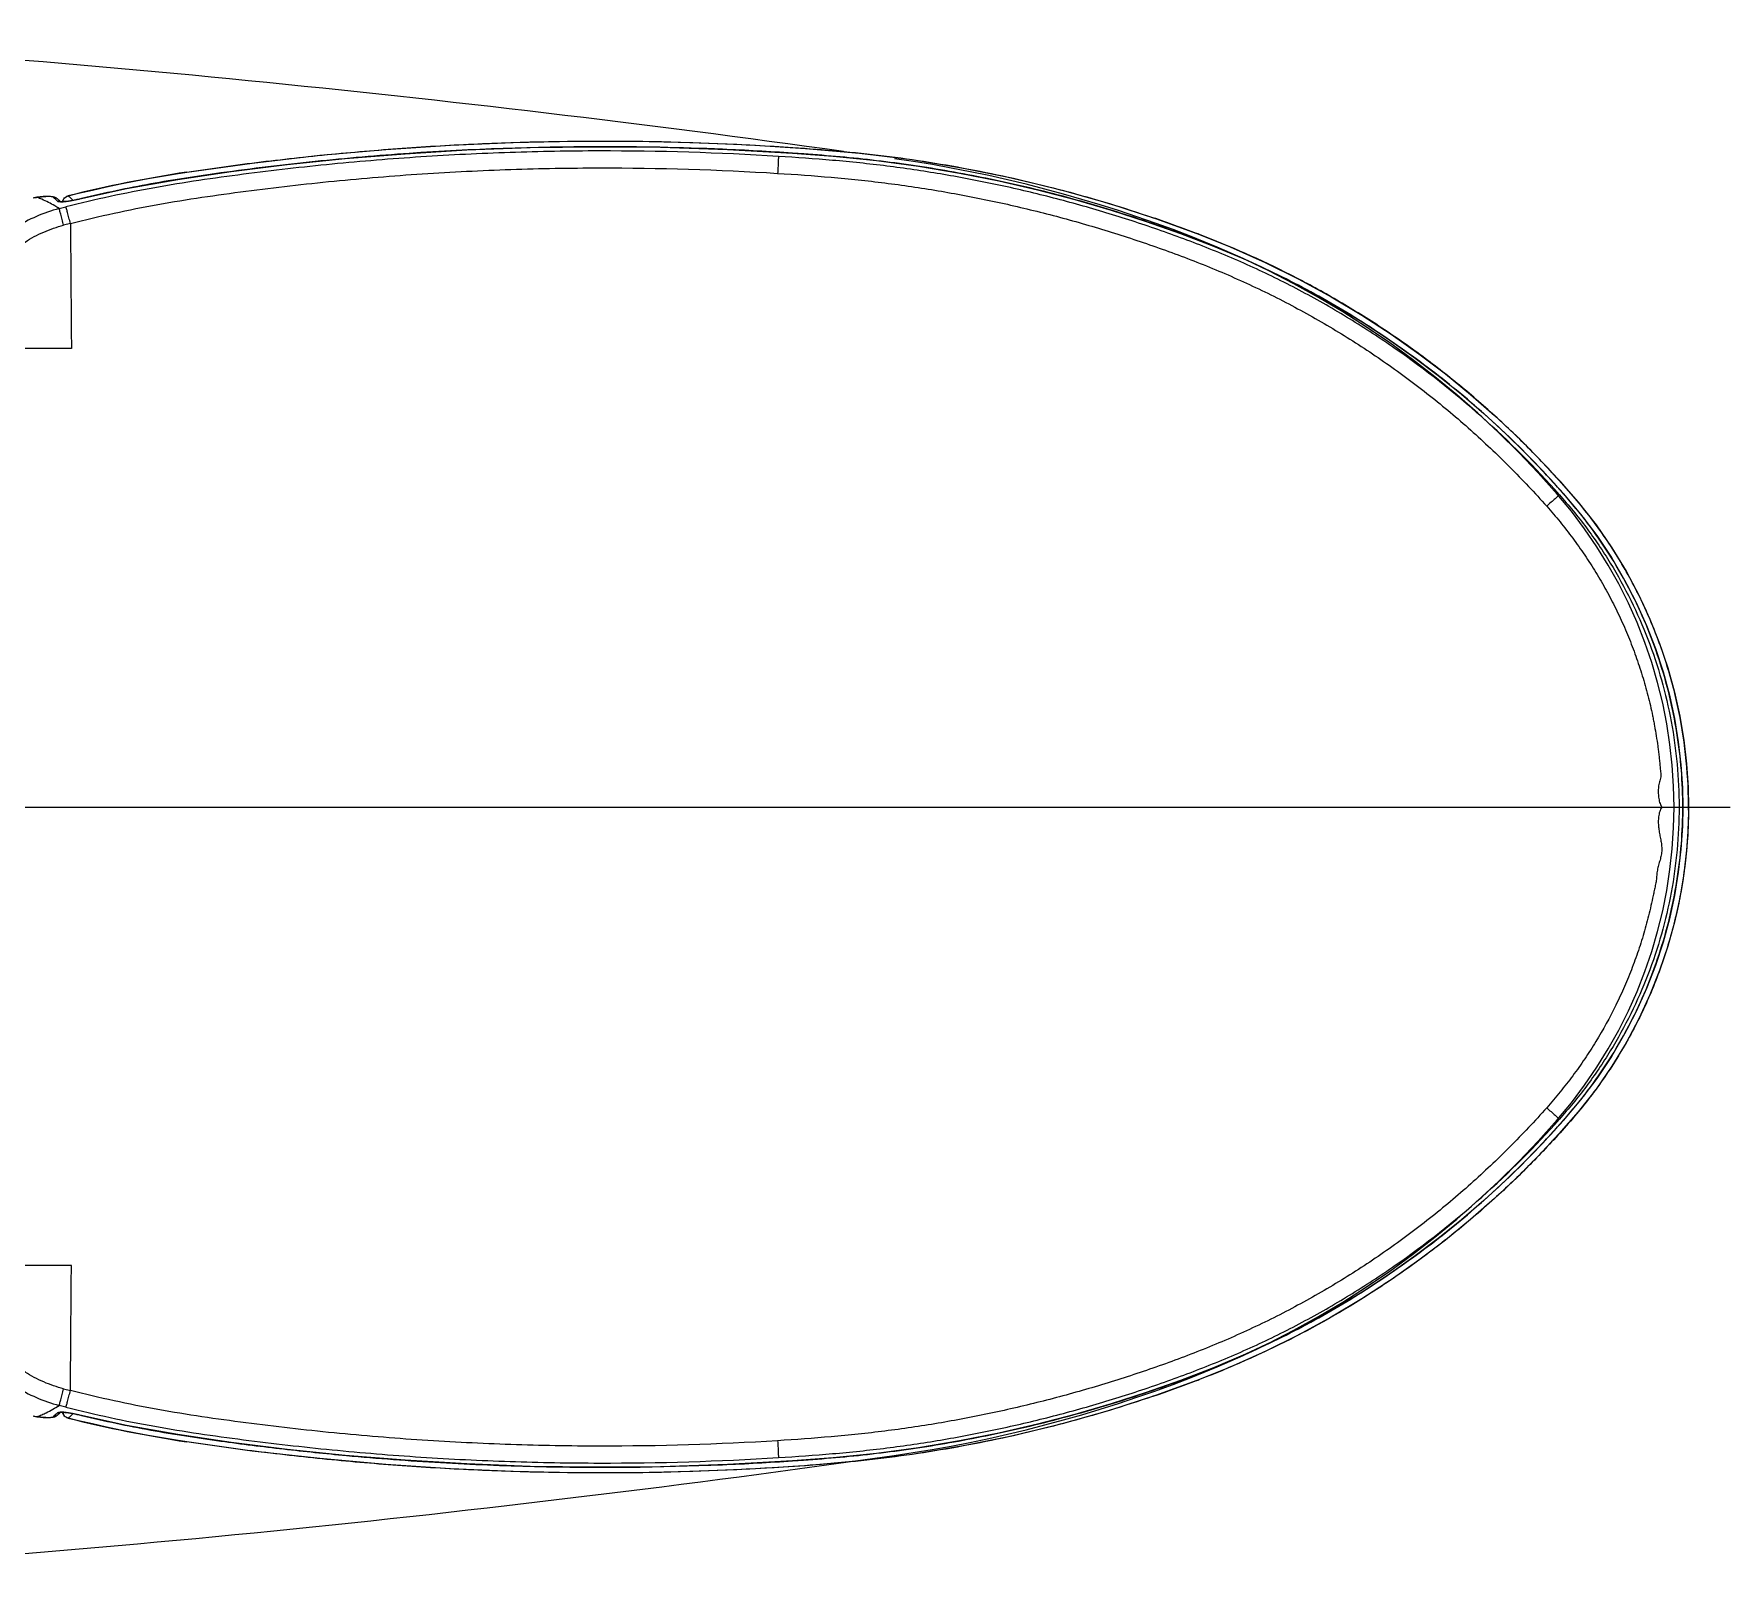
# Model space of a CAD drawing. Header units: millimetres. Extents: x 45074 to 106565, y 51012 to 60222.
# Drawn here: x 102838.59 to 102884.06, y 55492.83 to 55534.3 of the extents above; entities that cross this region are included whole.
import ezdxf

# ---------------------------------------------------------------- set-up
doc = ezdxf.new("R2010")
doc.units = ezdxf.units.MM
doc.header["$LTSCALE"] = 50
doc.header["$MEASUREMENT"] = 0
doc.linetypes.add('HIDDEN', pattern=[0.375, 0.25, -0.125])
doc.layers.get('0').update_dxf_attribs({"color": 8, "linetype": 'CONTINUOUS'})

msp = doc.modelspace()

# ---------------------------------------------------------------- linework, layer by layer
at = {"lineweight": 13}
for p, q in [((102858.925, 55531.102), (102858.925, 55531.102)), ((102858.925, 55531.102), (102858.925, 55531.101)), ((102842.685, 55530.593), (102842.8, 55530.61)), ((102842.685, 55530.593), (102842.685, 55530.593)), ((102838.57, 55529.902), (102838.66, 55529.916)), ((102838.66, 55529.916), (102838.679, 55529.919)), ((102838.668, 55529.916), (102838.679, 55529.919)), ((102838.677, 55529.913), (102838.668, 55529.916)), ((102838.679, 55529.919), (102838.707, 55529.923)), ((102839.17, 55529.911), (102839.188, 55529.899)), ((102839.774, 55529.865), (102839.799, 55529.87)), ((102839.799, 55529.87), (102839.824, 55529.876)), ((102839.862, 55529.885), (102839.863, 55529.884)), ((102839.213, 55529.822), (102839.227, 55529.809)), ((102839.264, 55529.614), (102839.448, 55529.661)), ((102839.38, 55529.858), (102839.382, 55529.859)), ((102839.427, 55529.805), (102839.442, 55529.806)), ((102839.442, 55529.806), (102839.457, 55529.808)), ((102839.481, 55529.811), (102839.498, 55529.814)), ((102839.498, 55529.814), (102839.516, 55529.816)), ((102839.516, 55529.816), (102839.535, 55529.819)), ((102839.535, 55529.819), (102839.553, 55529.822)), ((102839.553, 55529.822), (102839.573, 55529.825)), ((102839.573, 55529.825), (102839.593, 55529.829)), ((102839.593, 55529.829), (102839.614, 55529.833)), ((102839.614, 55529.833), (102839.635, 55529.837)), ((102839.635, 55529.837), (102839.657, 55529.841)), ((102839.657, 55529.841), (102839.679, 55529.845)), ((102839.679, 55529.845), (102839.702, 55529.85)), ((102839.702, 55529.85), (102839.726, 55529.854)), ((102839.726, 55529.854), (102839.75, 55529.86)), ((102839.75, 55529.86), (102839.774, 55529.865)), ((102839.567, 55529.216), (102839.384, 55529.169)), ((102869.759, 55528.949), (102869.758, 55528.948)), ((102839.593, 55525.866), (102836.803, 55525.866))]:
    msp.add_line(p, q, dxfattribs=at)
msp.add_line((102805.837, 55513.566), (102884.057, 55513.566))
at = {"lineweight": 13, "ltscale": 0.3}
for p, q in [((102882.229, 55513.566), (102882.943, 55513.566)), ((102839.593, 55501.266), (102836.802, 55501.266)), ((102869.758, 55498.185), (102869.759, 55498.184)), ((102839.384, 55497.963), (102839.567, 55497.917)), ((102838.66, 55497.216), (102838.57, 55497.231)), ((102838.679, 55497.214), (102838.66, 55497.216)), ((102838.679, 55497.214), (102838.668, 55497.216)), ((102839.116, 55497.227), (102839.102, 55497.216)), ((102839.13, 55497.239), (102839.116, 55497.227)), ((102839.193, 55497.238), (102839.188, 55497.234)), ((102839.245, 55497.28), (102839.228, 55497.266)), ((102839.448, 55497.472), (102839.264, 55497.519)), ((102839.382, 55497.274), (102839.38, 55497.275)), ((102839.45, 55497.325), (102839.436, 55497.327)), ((102839.465, 55497.323), (102839.45, 55497.325)), ((102839.48, 55497.321), (102839.465, 55497.323)), ((102839.496, 55497.319), (102839.48, 55497.321)), ((102839.513, 55497.317), (102839.496, 55497.319)), ((102839.53, 55497.314), (102839.513, 55497.317)), ((102839.547, 55497.312), (102839.53, 55497.314)), ((102839.565, 55497.309), (102839.547, 55497.312)), ((102839.584, 55497.305), (102839.565, 55497.309)), ((102839.603, 55497.302), (102839.584, 55497.305)), ((102839.623, 55497.298), (102839.603, 55497.302)), ((102839.643, 55497.295), (102839.623, 55497.298)), ((102839.664, 55497.291), (102839.643, 55497.295)), ((102839.685, 55497.287), (102839.664, 55497.291)), ((102839.707, 55497.282), (102839.685, 55497.287)), ((102839.729, 55497.278), (102839.707, 55497.282)), ((102839.751, 55497.273), (102839.729, 55497.278)), ((102839.774, 55497.268), (102839.751, 55497.273)), ((102839.797, 55497.263), (102839.774, 55497.268)), ((102839.821, 55497.257), (102839.797, 55497.263)), ((102839.845, 55497.252), (102839.821, 55497.257)), ((102839.862, 55497.248), (102839.845, 55497.252)), ((102839.863, 55497.249), (102839.862, 55497.248)), ((102842.8, 55496.523), (102842.685, 55496.54)), ((102842.685, 55496.54), (102842.685, 55496.539)), ((102858.925, 55496.032), (102858.925, 55496.031)), ((102858.925, 55496.031), (102858.925, 55496.031))]:
    msp.add_line(p, q, dxfattribs=at)
at = {"lineweight": 13}
for points in [[(102839.862, 55529.885), (102841.072, 55530.152), (102842.443, 55530.399), (102843.877, 55530.61), (102845.377, 55530.795), (102846.935, 55530.956), (102848.54, 55531.087), (102850.193, 55531.186), (102851.892, 55531.249), (102853.625, 55531.274), (102855.388, 55531.259), (102857.184, 55531.2), (102858.925, 55531.102)], [(102842.685, 55530.593), (102844.443, 55530.837), (102846.254, 55531.043), (102848.026, 55531.202), (102849.754, 55531.316), (102851.44, 55531.389), (102853.086, 55531.424), (102854.691, 55531.423), (102856.255, 55531.388), (102857.781, 55531.324)], [(102857.781, 55531.324), (102859.27, 55531.23), (102860.722, 55531.105), (102862.136, 55530.929), (102863.509, 55530.701), (102864.846, 55530.427), (102866.152, 55530.108), (102867.423, 55529.747), (102868.653, 55529.349), (102869.759, 55528.949)], [(102858.925, 55531.101), (102860.018, 55531.018), (102861.176, 55530.9), (102862.303, 55530.749), (102863.397, 55530.566), (102864.459, 55530.356), (102865.493, 55530.118), (102866.496, 55529.857), (102867.466, 55529.574), (102868.409, 55529.27), (102869.325, 55528.949), (102870.21, 55528.608), (102871.067, 55528.245), (102871.894, 55527.858), (102872.69, 55527.45), (102873.455, 55527.021), (102874.192, 55526.574), (102874.901, 55526.11), (102875.581, 55525.631), (102876.233, 55525.138), (102876.857, 55524.634), (102877.457, 55524.117), (102878.029, 55523.591), (102878.573, 55523.059), (102879.092, 55522.521), (102879.586, 55521.976), (102880.052, 55521.42), (102880.483, 55520.845), (102880.876, 55520.254), (102881.228, 55519.653), (102881.541, 55519.047), (102881.816, 55518.434), (102882.055, 55517.815), (102882.26, 55517.191), (102882.43, 55516.564), (102882.566, 55515.936), (102882.67, 55515.312), (102882.74, 55514.694), (102882.78, 55514.082), (102882.791, 55513.566)], [(102839.506, 55529.956), (102839.787, 55530.025), (102840.159, 55530.112), (102840.532, 55530.195), (102840.906, 55530.274), (102841.28, 55530.349), (102841.653, 55530.42), (102842.027, 55530.486), (102842.4, 55530.549), (102842.685, 55530.593)], [(102838.707, 55529.923), (102838.751, 55529.928), (102838.793, 55529.933)], [(102838.793, 55529.933), (102838.832, 55529.937), (102838.87, 55529.94), (102838.905, 55529.942), (102838.938, 55529.944), (102838.968, 55529.944)], [(102838.968, 55529.944), (102838.997, 55529.944), (102839.023, 55529.944), (102839.048, 55529.942), (102839.071, 55529.94), (102839.092, 55529.937), (102839.113, 55529.933), (102839.132, 55529.928), (102839.151, 55529.921), (102839.17, 55529.911)], [(102839.188, 55529.899), (102839.193, 55529.895), (102839.21, 55529.881), (102839.228, 55529.867), (102839.245, 55529.853), (102839.262, 55529.838), (102839.279, 55529.823)], [(102839.38, 55529.858), (102839.393, 55529.879), (102839.409, 55529.899), (102839.428, 55529.916), (102839.449, 55529.931), (102839.472, 55529.944), (102839.496, 55529.953), (102839.506, 55529.956)], [(102839.824, 55529.876), (102839.85, 55529.882), (102839.862, 55529.885)], [(102839.279, 55529.823), (102839.296, 55529.808), (102839.305, 55529.8)], [(102839.296, 55529.801), (102839.296, 55529.801), (102839.296, 55529.801), (102839.296, 55529.801), (102839.296, 55529.801), (102839.297, 55529.801), (102839.298, 55529.8), (102839.3, 55529.8), (102839.301, 55529.8), (102839.303, 55529.8), (102839.306, 55529.8), (102839.308, 55529.799), (102839.311, 55529.799), (102839.313, 55529.799), (102839.316, 55529.799), (102839.32, 55529.799), (102839.323, 55529.799), (102839.327, 55529.799), (102839.331, 55529.799), (102839.335, 55529.799), (102839.339, 55529.799), (102839.344, 55529.799), (102839.348, 55529.799), (102839.353, 55529.799), (102839.358, 55529.799), (102839.364, 55529.8), (102839.369, 55529.8), (102839.375, 55529.8)], [(102839.359, 55529.799), (102839.36, 55529.805), (102839.367, 55529.829)], [(102839.367, 55529.829), (102839.377, 55529.852), (102839.38, 55529.858)], [(102839.375, 55529.8), (102839.381, 55529.801), (102839.387, 55529.801), (102839.393, 55529.802), (102839.399, 55529.802), (102839.406, 55529.803), (102839.413, 55529.803), (102839.42, 55529.804), (102839.427, 55529.805)], [(102839.457, 55529.808), (102839.473, 55529.81), (102839.481, 55529.811)], [(102869.759, 55528.949), (102870.652, 55528.59), (102871.595, 55528.17), (102872.499, 55527.722), (102873.362, 55527.25), (102874.184, 55526.758), (102874.969, 55526.247), (102875.716, 55525.72), (102876.425, 55525.181), (102877.099, 55524.63), (102877.738, 55524.069), (102878.346, 55523.499), (102878.923, 55522.92), (102879.471, 55522.334), (102879.989, 55521.74), (102880.465, 55521.132), (102880.891, 55520.514), (102881.272, 55519.888), (102881.611, 55519.249), (102881.91, 55518.603), (102882.168, 55517.952), (102882.386, 55517.301), (102882.566, 55516.65), (102882.709, 55516.004), (102882.817, 55515.363), (102882.891, 55514.728), (102882.932, 55514.099), (102882.943, 55513.566)], [(102858.925, 55496.031), (102857.184, 55495.933), (102855.388, 55495.874), (102853.625, 55495.858), (102851.892, 55495.883), (102850.193, 55495.947), (102848.54, 55496.046), (102846.935, 55496.177), (102845.377, 55496.338), (102843.877, 55496.523), (102842.443, 55496.734), (102841.072, 55496.981), (102839.862, 55497.248)], [(102859.27, 55495.902), (102857.781, 55495.809), (102856.255, 55495.744), (102854.691, 55495.71), (102853.086, 55495.709), (102851.44, 55495.744), (102849.754, 55495.817), (102848.026, 55495.931), (102846.254, 55496.09), (102844.443, 55496.295), (102842.685, 55496.539)]]:
    msp.add_lwpolyline(points, dxfattribs=at)
at = {"lineweight": 13, "ltscale": 0.3}
for points in [[(102882.791, 55513.566), (102882.78, 55513.051), (102882.74, 55512.439), (102882.67, 55511.821), (102882.566, 55511.196), (102882.43, 55510.569), (102882.26, 55509.942), (102882.055, 55509.318), (102881.816, 55508.699), (102881.541, 55508.086), (102881.228, 55507.48), (102880.876, 55506.879), (102880.483, 55506.288), (102880.052, 55505.713), (102879.586, 55505.157), (102879.092, 55504.612), (102878.573, 55504.073), (102878.029, 55503.542), (102877.457, 55503.016), (102876.857, 55502.499), (102876.233, 55501.994), (102875.581, 55501.502), (102874.901, 55501.023), (102874.192, 55500.559), (102873.455, 55500.111), (102872.69, 55499.683), (102871.894, 55499.275), (102871.067, 55498.888), (102870.21, 55498.525), (102869.325, 55498.184), (102868.409, 55497.862), (102867.466, 55497.559), (102866.496, 55497.276), (102865.493, 55497.015), (102864.459, 55496.777), (102863.397, 55496.567), (102862.303, 55496.384), (102861.176, 55496.232), (102860.018, 55496.114), (102858.925, 55496.031)], [(102882.943, 55513.566), (102882.932, 55513.033), (102882.891, 55512.405), (102882.817, 55511.77), (102882.709, 55511.129), (102882.566, 55510.482), (102882.386, 55509.832), (102882.168, 55509.18), (102881.91, 55508.53), (102881.611, 55507.883), (102881.272, 55507.245), (102880.891, 55506.618), (102880.465, 55506), (102879.989, 55505.393), (102879.471, 55504.799), (102878.923, 55504.213), (102878.346, 55503.634), (102877.739, 55503.064), (102877.099, 55502.502), (102876.425, 55501.951), (102875.716, 55501.412), (102874.969, 55500.886), (102874.185, 55500.375), (102873.362, 55499.882), (102872.499, 55499.41), (102871.595, 55498.963), (102870.652, 55498.542), (102869.759, 55498.184)], [(102869.759, 55498.184), (102868.653, 55497.784), (102867.423, 55497.386), (102866.152, 55497.025), (102864.846, 55496.706), (102863.509, 55496.432), (102862.136, 55496.204), (102860.722, 55496.028), (102859.27, 55495.902)], [(102838.773, 55497.202), (102838.722, 55497.208), (102838.679, 55497.214)], [(102838.979, 55497.188), (102838.944, 55497.189), (102838.906, 55497.191), (102838.864, 55497.193), (102838.82, 55497.197), (102838.773, 55497.202)], [(102839.068, 55497.192), (102839.041, 55497.19), (102839.011, 55497.189), (102838.979, 55497.188)], [(102839.189, 55497.234), (102839.182, 55497.229), (102839.16, 55497.216), (102839.139, 55497.207), (102839.116, 55497.201), (102839.093, 55497.196), (102839.068, 55497.192)], [(102839.228, 55497.266), (102839.21, 55497.252), (102839.193, 55497.238)], [(102839.305, 55497.333), (102839.296, 55497.325), (102839.279, 55497.31), (102839.262, 55497.295), (102839.245, 55497.28)], [(102839.436, 55497.327), (102839.422, 55497.328), (102839.416, 55497.329), (102839.409, 55497.33), (102839.403, 55497.33), (102839.397, 55497.331), (102839.391, 55497.331), (102839.385, 55497.332), (102839.379, 55497.332), (102839.374, 55497.333), (102839.369, 55497.333), (102839.364, 55497.333), (102839.359, 55497.333), (102839.354, 55497.334), (102839.349, 55497.334), (102839.345, 55497.334), (102839.34, 55497.334), (102839.336, 55497.334), (102839.332, 55497.334), (102839.329, 55497.334), (102839.325, 55497.334), (102839.322, 55497.334), (102839.319, 55497.334), (102839.316, 55497.334), (102839.313, 55497.334), (102839.31, 55497.333), (102839.308, 55497.333), (102839.305, 55497.333), (102839.303, 55497.333), (102839.302, 55497.333), (102839.3, 55497.333), (102839.299, 55497.332), (102839.298, 55497.332), (102839.297, 55497.332), (102839.296, 55497.332), (102839.296, 55497.332)], [(102839.38, 55497.275), (102839.377, 55497.281), (102839.367, 55497.304), (102839.36, 55497.328), (102839.359, 55497.333)], [(102839.506, 55497.177), (102839.496, 55497.18), (102839.472, 55497.189), (102839.449, 55497.201), (102839.428, 55497.216), (102839.409, 55497.234), (102839.393, 55497.254), (102839.38, 55497.275)], [(102842.685, 55496.539), (102842.4, 55496.584), (102842.027, 55496.646), (102841.653, 55496.713), (102841.28, 55496.783), (102840.906, 55496.858), (102840.532, 55496.937), (102840.159, 55497.021), (102839.787, 55497.108), (102839.506, 55497.177)]]:
    msp.add_lwpolyline(points, dxfattribs=at)
for centre, start, end in [((102805.082, 55134.974), 82.06643, 86.67009), ((102805.082, 55892.158), 273.32991, 278.1298)]:
    msp.add_arc(centre, 400, start, end)
at = {"lineweight": 13}
for centre, radius, start, end in [((102853.834, 55456.364), 74.91, 86.10263, 87.54198), ((102853.002, 55444.031), 87.27, 85.91201, 86.10817), ((102847.956, 55496.067), 34.926, 98.6789, 103.9948), ((102839.029, 55527.297), 2.645, 97.834, 99.5796), ((102839.248, 55525.619), 4.336, 97.5299, 97.6813), ((102837.773, 55527.464), 2.61, 66.8075, 69.7373), ((102837.837, 55528.311), 2.044, 48.7181, 51.7756), ((102839.128, 55529.823), 0.097, 51.7246, 57.247), ((102837.703, 55528.156), 2.248, 47.8097, 48.7623), ((102839.253, 55529.715), 0.0976, 52.1447, 60.8173), ((102839.556, 55529.761), 0.2, 157.1579, 168.8833), ((102839.555, 55529.761), 0.199, 153.8242, 157.144), ((102839.554, 55529.762), 0.198, 150.5028, 153.8251), ((102856.931, 55495.244), 36.062, 69.1637, 71.1411), ((102859.978, 55503.271), 27.477, 68.9824, 69.1489)]:
    msp.add_arc(centre, radius, start, end, dxfattribs=at)
at = {"linetype": 'HIDDEN', "ltscale": 30}
for centre, radius, start, end in [((102856.557, 55495.316), 36, 68.7457, 81.8598), ((102860.545, 55505.568), 25, 40.9645, 68.7457), ((102869.757, 55513.566), 12.8, 319.0355, 40.9645), ((102860.545, 55521.565), 25, 291.2543, 319.0355), ((102856.557, 55531.816), 36, 278.1298, 291.2543)]:
    msp.add_arc(centre, radius, start, end, dxfattribs=at)
at = {"lineweight": 13, "ltscale": 0.3}
for centre, radius, start, end in [((102870.018, 55513.566), 12.772, 359.9998, 0.4996), ((102870.018, 55513.566), 12.772, 359.4992, 0.0002), ((102869.959, 55513.566), 12.984, 359.6271, 0.0001), ((102870.004, 55513.57), 12.938, 359.9846, 0.3094), ((102856.933, 55531.883), 36.056, 288.8651, 290.8364), ((102859.98, 55523.878), 27.491, 290.8361, 290.9975), ((102839.021, 55499.786), 2.593, 260.4031, 262.1832), ((102837.795, 55499.611), 2.549, 290.036, 291.6306), ((102839.248, 55501.513), 4.335, 262.3187, 262.4718), ((102837.763, 55499.691), 2.635, 291.6309, 293.1891), ((102837.733, 55498.945), 2.205, 309.3094, 312.6735), ((102839.128, 55497.311), 0.0977, 301.1263, 308.2284), ((102839.253, 55497.42), 0.1, 255.1211, 263.8077), ((102839.556, 55497.372), 0.2, 191.1513, 209.4334), ((102839.266, 55495.932), 1.407, 83.9431, 85.6591), ((102847.955, 55531.064), 34.924, 256.0051, 261.3212), ((102853.834, 55570.769), 74.91, 272.45748, 273.89737), ((102853, 55583.126), 87.296, 273.89185, 274.0876)]:
    msp.add_arc(centre, radius, start, end, dxfattribs=at)
at = {"lineweight": 13}
for points, knots in [([(102842.8, 55530.61), (102843.469, 55530.711), (102844.808, 55530.891), (102846.823, 55531.106), (102848.843, 55531.27), (102851.539, 55531.413), (102854.907, 55531.455), (102857.596, 55531.345), (102858.936, 55531.253)], [0, 0, 0, 0, 0.125322, 0.250535, 0.375779, 0.501109, 0.751018, 1, 1, 1, 1]), ([(102857.046, 55531.205), (102855.929, 55531.253), (102853.129, 55531.31), (102849.483, 55531.18), (102846.543, 55530.926), (102844.861, 55530.736), (102844.02, 55530.629), (102843.6, 55530.571)], [0, 0, 0, 0, 0.248901, 0.6232, 0.811286, 0.905613, 1, 1, 1, 1]), ([(102858.936, 55531.253), (102859.343, 55531.226), (102860.157, 55531.164), (102861.375, 55531.038), (102862.591, 55530.866), (102864.21, 55530.58), (102866.222, 55530.118), (102867.805, 55529.638), (102868.588, 55529.37)], [0, 0, 0, 0, 0.124087, 0.248253, 0.372591, 0.497359, 0.748465, 1, 1, 1, 1]), ([(102858.546, 55531.014), (102856.947, 55531.114), (102854.547, 55531.187), (102851.352, 55531.131), (102848.963, 55531.013), (102846.977, 55530.85), (102845.392, 55530.682), (102843.804, 55530.487), (102841.812, 55530.202), (102840.234, 55529.859), (102839.448, 55529.661)], [0, 0, 0, 0, 0.250099, 0.374678, 0.499108, 0.623544, 0.685817, 0.748102, 0.873314, 1, 1, 1, 1]), ([(102858.546, 55531.014), (102858.546, 55530.997), (102858.544, 55530.945), (102858.541, 55530.846), (102858.534, 55530.712), (102858.528, 55530.613), (102858.525, 55530.56)], [0, 0, 0, 0, 0.114539, 0.340353, 0.654541, 1, 1, 1, 1]), ([(102879.481, 55521.94), (102878.831, 55522.676), (102877.439, 55524.073), (102875.506, 55525.598), (102873.863, 55526.67), (102872.593, 55527.398), (102871.281, 55528.048), (102869.93, 55528.616), (102868.552, 55529.119), (102867.156, 55529.565), (102865.747, 55529.953), (102864.326, 55530.282), (102862.894, 55530.552), (102861.452, 55530.765), (102860.001, 55530.917), (102859.03, 55530.983), (102858.546, 55531.014)], [0, 0, 0, 0, 0.125742, 0.251762, 0.31432, 0.376674, 0.439041, 0.501579, 0.564227, 0.626744, 0.689053, 0.751224, 0.813341, 0.875506, 0.937832, 1, 1, 1, 1]), ([(102882.789, 55513.678), (102882.784, 55514.348), (102882.664, 55515.693), (102882.25, 55517.327), (102881.768, 55518.58), (102881.332, 55519.487), (102880.824, 55520.359), (102880.249, 55521.188), (102879.715, 55521.835), (102879.268, 55522.332), (102878.813, 55522.818), (102878.226, 55523.411), (102877.492, 55524.093), (102876.731, 55524.746), (102875.687, 55525.571), (102874.325, 55526.52), (102872.894, 55527.356), (102871.711, 55527.954), (102870.497, 55528.505), (102869.25, 55528.987), (102867.982, 55529.415), (102866.703, 55529.81), (102865.09, 55530.233), (102863.462, 55530.564), (102862.158, 55530.774), (102861.18, 55530.904), (102860.202, 55531.006), (102859.549, 55531.056), (102859.223, 55531.08)], [0, 0, 0, 0, 0.062906, 0.126014, 0.157412, 0.188765, 0.22033, 0.251969, 0.283347, 0.298983, 0.314607, 0.34586, 0.37722, 0.408603, 0.439866, 0.502069, 0.564093, 0.59518, 0.626393, 0.689114, 0.720536, 0.751953, 0.814664, 0.876848, 0.907759, 0.938578, 0.969318, 1, 1, 1, 1]), ([(102839.567, 55529.216), (102840.343, 55529.412), (102841.903, 55529.752), (102843.876, 55530.035), (102845.451, 55530.229), (102847.026, 55530.397), (102849, 55530.559), (102851.374, 55530.677), (102854.551, 55530.733), (102856.936, 55530.66), (102858.525, 55530.56)], [0, 0, 0, 0, 0.125941, 0.250936, 0.313308, 0.37564, 0.500229, 0.624833, 0.749583, 1, 1, 1, 1]), ([(102843.6, 55530.571), (102842.973, 55530.484), (102841.72, 55530.292), (102840.479, 55530.032), (102839.863, 55529.884)], [0, 0, 0, 0, 0.499662, 1, 1, 1, 1]), ([(102858.525, 55530.56), (102859.005, 55530.53), (102859.724, 55530.479), (102860.682, 55530.388), (102861.637, 55530.278), (102862.827, 55530.103), (102864.245, 55529.835), (102865.65, 55529.507), (102867.041, 55529.123), (102868.415, 55528.684), (102869.771, 55528.19), (102871.1, 55527.627), (102872.393, 55526.985), (102873.645, 55526.267), (102874.853, 55525.476), (102876.011, 55524.615), (102876.931, 55523.84), (102877.638, 55523.188), (102878.327, 55522.517), (102878.822, 55521.992), (102879.141, 55521.632)], [0, 0, 0, 0, 0.062499, 0.093749, 0.124999, 0.1875, 0.25, 0.312499, 0.375, 0.4375, 0.5, 0.5625, 0.624998, 0.687498, 0.749999, 0.812499, 0.874998, 0.906251, 0.937503, 1, 1, 1, 1]), ([(102838.814, 55529.933), (102838.804, 55529.932), (102838.759, 55529.928), (102838.714, 55529.922), (102838.68, 55529.918)], [0, 0, 0, 0, 0.234518, 1, 1, 1, 1]), ([(102839.102, 55529.917), (102839.091, 55529.925), (102839.058, 55529.935), (102838.997, 55529.941), (102838.913, 55529.941), (102838.85, 55529.936), (102838.814, 55529.933)], [0, 0, 0, 0, 0.135947, 0.346734, 0.635348, 1, 1, 1, 1]), ([(102839.102, 55529.917), (102839.115, 55529.92), (102839.143, 55529.922), (102839.169, 55529.912), (102839.181, 55529.904)], [0, 0, 0, 0, 0.500952, 1, 1, 1, 1]), ([(102839.382, 55529.859), (102839.395, 55529.883), (102839.432, 55529.925), (102839.483, 55529.949), (102839.509, 55529.956)], [0, 0, 0, 0, 0.501631, 1, 1, 1, 1]), ([(102839.863, 55529.884), (102839.783, 55529.865), (102839.634, 55529.833), (102839.483, 55529.809), (102839.413, 55529.802)], [0, 0, 0, 0, 0.538729, 1, 1, 1, 1]), ([(102839.509, 55529.956), (102839.52, 55529.947), (102839.563, 55529.908), (102839.605, 55529.868), (102839.636, 55529.837)], [0, 0, 0, 0, 0.244024, 1, 1, 1, 1]), ([(102839.264, 55529.614), (102839.056, 55529.561), (102838.649, 55529.42), (102838.081, 55529.113), (102837.571, 55528.717), (102837.133, 55528.243), (102836.779, 55527.704), (102836.519, 55527.114), (102836.357, 55526.491), (102836.318, 55526.063), (102836.315, 55525.849)], [0, 0, 0, 0, 0.125184, 0.250517, 0.375272, 0.500555, 0.625454, 0.750421, 0.875215, 1, 1, 1, 1]), ([(102839.264, 55529.614), (102839.226, 55529.639), (102839.077, 55529.732), (102838.921, 55529.813), (102838.801, 55529.864)], [0, 0, 0, 0, 0.258884, 1, 1, 1, 1]), ([(102839.227, 55529.809), (102839.24, 55529.812), (102839.265, 55529.814), (102839.29, 55529.806), (102839.301, 55529.8)], [0, 0, 0, 0, 0.501218, 1, 1, 1, 1]), ([(102839.238, 55529.803), (102839.237, 55529.804), (102839.233, 55529.805), (102839.23, 55529.807), (102839.227, 55529.809)], [0, 0, 0, 0, 0.283744, 1, 1, 1, 1]), ([(102839.275, 55529.796), (102839.271, 55529.797), (102839.259, 55529.798), (102839.246, 55529.8), (102839.238, 55529.803)], [0, 0, 0, 0, 0.29993, 1, 1, 1, 1]), ([(102839.384, 55529.169), (102839.371, 55529.22), (102839.346, 55529.318), (102839.311, 55529.45), (102839.284, 55529.547), (102839.27, 55529.598), (102839.264, 55529.614)], [0, 0, 0, 0, 0.343601, 0.659163, 0.888051, 1, 1, 1, 1]), ([(102839.302, 55529.795), (102839.3, 55529.795), (102839.291, 55529.795), (102839.282, 55529.796), (102839.275, 55529.796)], [0, 0, 0, 0, 0.267809, 1, 1, 1, 1]), ([(102839.413, 55529.802), (102839.403, 55529.801), (102839.366, 55529.797), (102839.329, 55529.795), (102839.302, 55529.795)], [0, 0, 0, 0, 0.285059, 1, 1, 1, 1]), ([(102839.567, 55529.216), (102839.554, 55529.267), (102839.529, 55529.365), (102839.495, 55529.497), (102839.468, 55529.594), (102839.454, 55529.644), (102839.448, 55529.661)], [0, 0, 0, 0, 0.344653, 0.659199, 0.885454, 1, 1, 1, 1]), ([(102836.803, 55525.866), (102836.807, 55526.054), (102836.837, 55526.43), (102836.978, 55526.978), (102837.205, 55527.495), (102837.515, 55527.969), (102837.899, 55528.384), (102838.346, 55528.731), (102838.845, 55529), (102839.202, 55529.121), (102839.384, 55529.169)], [0, 0, 0, 0, 0.124965, 0.249893, 0.37486, 0.499807, 0.624788, 0.749825, 0.874886, 1, 1, 1, 1]), ([(102839.567, 55529.216), (102839.57, 55528.937), (102839.579, 55527.82), (102839.587, 55526.704), (102839.593, 55525.866)], [0, 0, 0, 0, 0.249915, 1, 1, 1, 1]), ([(102882.943, 55513.64), (102882.94, 55514.085), (102882.889, 55514.975), (102882.673, 55516.294), (102882.378, 55517.369), (102882.077, 55518.207), (102881.732, 55519.028), (102881.324, 55519.821), (102880.855, 55520.578), (102880.476, 55521.127), (102880.065, 55521.654), (102879.631, 55522.161), (102879.18, 55522.653), (102878.717, 55523.135), (102878.241, 55523.603), (102877.59, 55524.21), (102876.747, 55524.937), (102875.69, 55525.753), (102874.591, 55526.512), (102873.452, 55527.211), (102871.888, 55528.061), (102870.663, 55528.6), (102869.833, 55528.919)], [0, 0, 0, 0, 0.062491, 0.124981, 0.187471, 0.218726, 0.249981, 0.31247, 0.343726, 0.374982, 0.406235, 0.437492, 0.468745, 0.499999, 0.531252, 0.562506, 0.625008, 0.687512, 0.750015, 0.812521, 0.875026, 1, 1, 1, 1]), ([(102879.481, 55521.94), (102879.469, 55521.927), (102879.431, 55521.892), (102879.357, 55521.824), (102879.256, 55521.734), (102879.181, 55521.667), (102879.141, 55521.632)], [0, 0, 0, 0, 0.114339, 0.340324, 0.654773, 1, 1, 1, 1]), ([(102879.481, 55521.94), (102879.606, 55521.798), (102879.854, 55521.509), (102880.326, 55520.909), (102880.86, 55520.118), (102881.412, 55519.118), (102882.024, 55517.72), (102882.548, 55515.869), (102882.69, 55514.334), (102882.69, 55513.566)], [0, 0, 0, 0, 0.061939, 0.124612, 0.249732, 0.373945, 0.498306, 0.748795, 1, 1, 1, 1]), ([(102858.525, 55496.572), (102856.936, 55496.472), (102854.551, 55496.399), (102851.374, 55496.456), (102849, 55496.574), (102847.026, 55496.736), (102845.451, 55496.904), (102843.876, 55497.097), (102841.903, 55497.38), (102840.343, 55497.72), (102839.567, 55497.917)], [0, 0, 0, 0, 0.250417, 0.375167, 0.499771, 0.62436, 0.686692, 0.749064, 0.874059, 1, 1, 1, 1]), ([(102839.448, 55497.472), (102840.234, 55497.273), (102841.812, 55496.93), (102843.804, 55496.646), (102845.392, 55496.451), (102846.977, 55496.283), (102848.963, 55496.12), (102851.352, 55496.002), (102854.547, 55495.946), (102856.947, 55496.019), (102858.546, 55496.119)], [0, 0, 0, 0, 0.126686, 0.251898, 0.314183, 0.376456, 0.500892, 0.625322, 0.749901, 1, 1, 1, 1]), ([(102858.936, 55495.879), (102857.596, 55495.788), (102854.906, 55495.678), (102851.539, 55495.72), (102848.843, 55495.863), (102846.823, 55496.026), (102844.807, 55496.242), (102843.468, 55496.422), (102842.8, 55496.523)], [0, 0, 0, 0, 0.248982, 0.498891, 0.624221, 0.749464, 0.874678, 1, 1, 1, 1]), ([(102843.598, 55496.562), (102844.158, 55496.485), (102845.28, 55496.345), (102847.243, 55496.14), (102849.487, 55495.972), (102852.848, 55495.833), (102855.369, 55495.856), (102857.046, 55495.928)], [0, 0, 0, 0, 0.12584, 0.251495, 0.439332, 0.626558, 1, 1, 1, 1])]:
    msp.add_open_spline(points, degree=3, knots=knots, dxfattribs=at)
msp.add_open_spline([(102839.509, 55529.956), (102839.508, 55529.956), (102839.507, 55529.956), (102839.506, 55529.956)], degree=3, dxfattribs=at)
at = {"lineweight": 13, "ltscale": 0.3}
for points, knots in [([(102879.141, 55521.632), (102879.263, 55521.493), (102879.502, 55521.213), (102879.844, 55520.777), (102880.163, 55520.325), (102880.463, 55519.859), (102880.741, 55519.38), (102880.996, 55518.889), (102881.229, 55518.387), (102881.438, 55517.874), (102881.593, 55517.44), (102881.705, 55517.088), (102881.783, 55516.822), (102881.856, 55516.555), (102881.921, 55516.286), (102881.971, 55516.061), (102882.007, 55515.88), (102882.04, 55515.699), (102882.077, 55515.471), (102882.116, 55515.244), (102882.137, 55515.061), (102882.153, 55514.923), (102882.168, 55514.786), (102882.179, 55514.648), (102882.193, 55514.533), (102882.201, 55514.441), (102882.201, 55514.372), (102882.184, 55514.304), (102882.164, 55514.238), (102882.147, 55514.171), (102882.137, 55514.103), (102882.133, 55514.033), (102882.132, 55513.941), (102882.138, 55513.826), (102882.164, 55513.689), (102882.204, 55513.605), (102882.229, 55513.566)], [0, 0, 0, 0, 0.062507, 0.125011, 0.187519, 0.250024, 0.312527, 0.37503, 0.437532, 0.500034, 0.562535, 0.593787, 0.62504, 0.656292, 0.687544, 0.718796, 0.734423, 0.750049, 0.781302, 0.812553, 0.82818, 0.843806, 0.859432, 0.875058, 0.890685, 0.898498, 0.906305, 0.914113, 0.921924, 0.929736, 0.937547, 0.945361, 0.953175, 0.968797, 0.984411, 1, 1, 1, 1]), ([(102882.229, 55513.566), (102882.205, 55513.527), (102882.165, 55513.443), (102882.137, 55513.307), (102882.13, 55513.168), (102882.139, 55513.029), (102882.158, 55512.892), (102882.185, 55512.756), (102882.213, 55512.621), (102882.229, 55512.483), (102882.224, 55512.344), (102882.199, 55512.207), (102882.16, 55512.075), (102882.12, 55511.942), (102882.096, 55511.805), (102882.086, 55511.667), (102882.068, 55511.529), (102882.04, 55511.394), (102882.01, 55511.259), (102881.969, 55511.079), (102881.923, 55510.852), (102881.858, 55510.583), (102881.784, 55510.316), (102881.707, 55510.05), (102881.595, 55509.698), (102881.44, 55509.263), (102881.231, 55508.75), (102880.921, 55508.079), (102880.564, 55507.431), (102880.164, 55506.81), (102879.845, 55506.357), (102879.503, 55505.921), (102879.263, 55505.64), (102879.141, 55505.501)], [0, 0, 0, 0, 0.015595, 0.031211, 0.046835, 0.062462, 0.078088, 0.093713, 0.109338, 0.124957, 0.140575, 0.156195, 0.17182, 0.187448, 0.203071, 0.218701, 0.234323, 0.249955, 0.265581, 0.281208, 0.312461, 0.343714, 0.374968, 0.406222, 0.437474, 0.499979, 0.562483, 0.624988, 0.749965, 0.812472, 0.874983, 0.937489, 1, 1, 1, 1]), ([(102882.69, 55513.566), (102882.69, 55512.799), (102882.548, 55511.263), (102882.024, 55509.413), (102881.412, 55508.015), (102880.86, 55507.015), (102880.326, 55506.223), (102879.854, 55505.624), (102879.606, 55505.335), (102879.481, 55505.193)], [0, 0, 0, 0, 0.251205, 0.501694, 0.626055, 0.750268, 0.875388, 0.938061, 1, 1, 1, 1]), ([(102859.223, 55496.053), (102859.549, 55496.076), (102860.202, 55496.127), (102861.18, 55496.229), (102862.157, 55496.359), (102863.461, 55496.568), (102865.09, 55496.9), (102866.702, 55497.323), (102867.981, 55497.717), (102869.249, 55498.145), (102870.497, 55498.628), (102871.71, 55499.179), (102872.894, 55499.777), (102874.325, 55500.613), (102875.686, 55501.561), (102876.731, 55502.386), (102877.491, 55503.039), (102878.226, 55503.721), (102878.813, 55504.314), (102879.268, 55504.801), (102879.714, 55505.297), (102880.249, 55505.944), (102880.824, 55506.774), (102881.332, 55507.645), (102881.768, 55508.553), (102882.25, 55509.806), (102882.664, 55511.44), (102882.784, 55512.784), (102882.789, 55513.455)], [0, 0, 0, 0, 0.030682, 0.061422, 0.092241, 0.123152, 0.185335, 0.248047, 0.279464, 0.310886, 0.373607, 0.40482, 0.435907, 0.497931, 0.560134, 0.591396, 0.62278, 0.65414, 0.685393, 0.701017, 0.716653, 0.748031, 0.77967, 0.811235, 0.842588, 0.873986, 0.937094, 1, 1, 1, 1]), ([(102882.942, 55513.482), (102882.94, 55513.034), (102882.887, 55512.143), (102882.668, 55510.822), (102882.314, 55509.531), (102881.826, 55508.284), (102881.211, 55507.095), (102880.599, 55506.164), (102880.052, 55505.46), (102879.613, 55504.953), (102879.161, 55504.459), (102878.544, 55503.819), (102877.743, 55503.053), (102876.736, 55502.187), (102875.683, 55501.374), (102874.218, 55500.364), (102872.289, 55499.249), (102870.658, 55498.53), (102869.831, 55498.212)], [0, 0, 0, 0, 0.062881, 0.125273, 0.187796, 0.250594, 0.313155, 0.375492, 0.406893, 0.43838, 0.46973, 0.50098, 0.563262, 0.625422, 0.687611, 0.750091, 0.875439, 1, 1, 1, 1]), ([(102879.141, 55505.501), (102878.822, 55505.141), (102878.327, 55504.616), (102877.638, 55503.945), (102876.931, 55503.293), (102876.011, 55502.518), (102874.853, 55501.657), (102873.645, 55500.866), (102872.393, 55500.148), (102871.101, 55499.505), (102869.771, 55498.944), (102868.416, 55498.448), (102867.041, 55498.01), (102865.65, 55497.627), (102864.245, 55497.298), (102862.827, 55497.029), (102861.637, 55496.855), (102860.682, 55496.744), (102859.724, 55496.653), (102859.005, 55496.603), (102858.525, 55496.572)], [0, 0, 0, 0, 0.062497, 0.093749, 0.125001, 0.1875, 0.25, 0.312501, 0.375, 0.4375, 0.499998, 0.562499, 0.624998, 0.687499, 0.749999, 0.812499, 0.875, 0.906251, 0.9375, 1, 1, 1, 1]), ([(102879.141, 55505.501), (102879.181, 55505.466), (102879.256, 55505.399), (102879.357, 55505.309), (102879.431, 55505.241), (102879.469, 55505.206), (102879.481, 55505.193)], [0, 0, 0, 0, 0.345196, 0.659657, 0.885659, 1, 1, 1, 1]), ([(102858.546, 55496.119), (102859.03, 55496.149), (102860.001, 55496.216), (102861.452, 55496.368), (102862.894, 55496.58), (102864.326, 55496.851), (102865.747, 55497.18), (102867.156, 55497.568), (102868.552, 55498.014), (102869.93, 55498.517), (102871.281, 55499.085), (102872.593, 55499.735), (102873.863, 55500.462), (102875.506, 55501.535), (102877.439, 55503.059), (102878.831, 55504.457), (102879.481, 55505.193)], [0, 0, 0, 0, 0.062168, 0.124494, 0.186659, 0.248776, 0.310947, 0.373256, 0.435773, 0.498421, 0.560959, 0.623326, 0.68568, 0.748238, 0.874258, 1, 1, 1, 1]), ([(102836.315, 55501.283), (102836.318, 55501.07), (102836.357, 55500.642), (102836.519, 55500.019), (102836.779, 55499.429), (102837.133, 55498.889), (102837.571, 55498.416), (102838.081, 55498.02), (102838.649, 55497.713), (102839.056, 55497.572), (102839.264, 55497.519)], [0, 0, 0, 0, 0.124785, 0.249579, 0.374546, 0.499445, 0.624728, 0.749483, 0.874816, 1, 1, 1, 1]), ([(102839.384, 55497.963), (102839.202, 55498.011), (102838.845, 55498.132), (102838.346, 55498.401), (102837.899, 55498.748), (102837.515, 55499.164), (102837.205, 55499.637), (102836.978, 55500.155), (102836.837, 55500.703), (102836.806, 55501.079), (102836.803, 55501.266)], [0, 0, 0, 0, 0.125113, 0.250177, 0.375216, 0.500199, 0.625149, 0.750111, 0.875041, 1, 1, 1, 1]), ([(102839.567, 55497.917), (102839.57, 55498.196), (102839.579, 55499.312), (102839.587, 55500.429), (102839.593, 55501.266)], [0, 0, 0, 0, 0.249915, 1, 1, 1, 1]), ([(102839.264, 55497.519), (102839.27, 55497.535), (102839.284, 55497.585), (102839.311, 55497.682), (102839.346, 55497.814), (102839.371, 55497.912), (102839.384, 55497.963)], [0, 0, 0, 0, 0.111947, 0.340838, 0.656403, 1, 1, 1, 1]), ([(102839.448, 55497.472), (102839.454, 55497.489), (102839.468, 55497.539), (102839.495, 55497.636), (102839.529, 55497.768), (102839.554, 55497.866), (102839.567, 55497.917)], [0, 0, 0, 0, 0.114546, 0.340801, 0.655347, 1, 1, 1, 1]), ([(102868.592, 55497.764), (102867.809, 55497.496), (102866.225, 55497.016), (102864.213, 55496.553), (102862.592, 55496.267), (102861.376, 55496.095), (102860.157, 55495.969), (102859.343, 55495.907), (102858.936, 55495.879)], [0, 0, 0, 0, 0.251534, 0.502641, 0.627409, 0.751747, 0.875913, 1, 1, 1, 1]), ([(102838.68, 55497.215), (102838.692, 55497.213), (102838.737, 55497.208), (102838.781, 55497.203), (102838.814, 55497.2)], [0, 0, 0, 0, 0.265198, 1, 1, 1, 1]), ([(102838.801, 55497.269), (102838.84, 55497.286), (102839, 55497.359), (102839.152, 55497.446), (102839.264, 55497.519)], [0, 0, 0, 0, 0.241806, 1, 1, 1, 1]), ([(102838.814, 55497.2), (102838.85, 55497.196), (102838.913, 55497.192), (102838.997, 55497.191), (102839.058, 55497.197), (102839.091, 55497.208), (102839.102, 55497.216)], [0, 0, 0, 0, 0.364652, 0.653266, 0.864053, 1, 1, 1, 1]), ([(102839.178, 55497.227), (102839.167, 55497.22), (102839.141, 55497.211), (102839.114, 55497.213), (102839.102, 55497.216)], [0, 0, 0, 0, 0.499193, 1, 1, 1, 1]), ([(102839.227, 55497.324), (102839.235, 55497.33), (102839.261, 55497.336), (102839.286, 55497.337), (102839.302, 55497.338)], [0, 0, 0, 0, 0.369754, 1, 1, 1, 1]), ([(102839.302, 55497.338), (102839.308, 55497.338), (102839.331, 55497.338), (102839.354, 55497.336), (102839.372, 55497.335)], [0, 0, 0, 0, 0.223658, 1, 1, 1, 1]), ([(102839.509, 55497.177), (102839.483, 55497.183), (102839.432, 55497.207), (102839.395, 55497.25), (102839.382, 55497.274)], [0, 0, 0, 0, 0.498368, 1, 1, 1, 1]), ([(102839.414, 55497.331), (102839.484, 55497.324), (102839.634, 55497.3), (102839.783, 55497.268), (102839.863, 55497.249)], [0, 0, 0, 0, 0.461429, 1, 1, 1, 1]), ([(102839.636, 55497.296), (102839.626, 55497.285), (102839.585, 55497.245), (102839.542, 55497.205), (102839.509, 55497.177)], [0, 0, 0, 0, 0.256091, 1, 1, 1, 1]), ([(102839.863, 55497.249), (102840.479, 55497.101), (102841.719, 55496.841), (102842.971, 55496.649), (102843.598, 55496.562)], [0, 0, 0, 0, 0.500338, 1, 1, 1, 1]), ([(102858.525, 55496.572), (102858.528, 55496.52), (102858.534, 55496.42), (102858.541, 55496.287), (102858.544, 55496.188), (102858.546, 55496.136), (102858.546, 55496.119)], [0, 0, 0, 0, 0.345459, 0.659647, 0.885461, 1, 1, 1, 1])]:
    msp.add_open_spline(points, degree=3, knots=knots, dxfattribs=at)
for points in [[(102839.301, 55497.333), (102839.284, 55497.323), (102839.262, 55497.319), (102839.242, 55497.321)], [(102839.506, 55497.177), (102839.507, 55497.177), (102839.508, 55497.177), (102839.509, 55497.177)]]:
    msp.add_open_spline(points, degree=3, dxfattribs=at)

doc.saveas('drawing.dxf')
